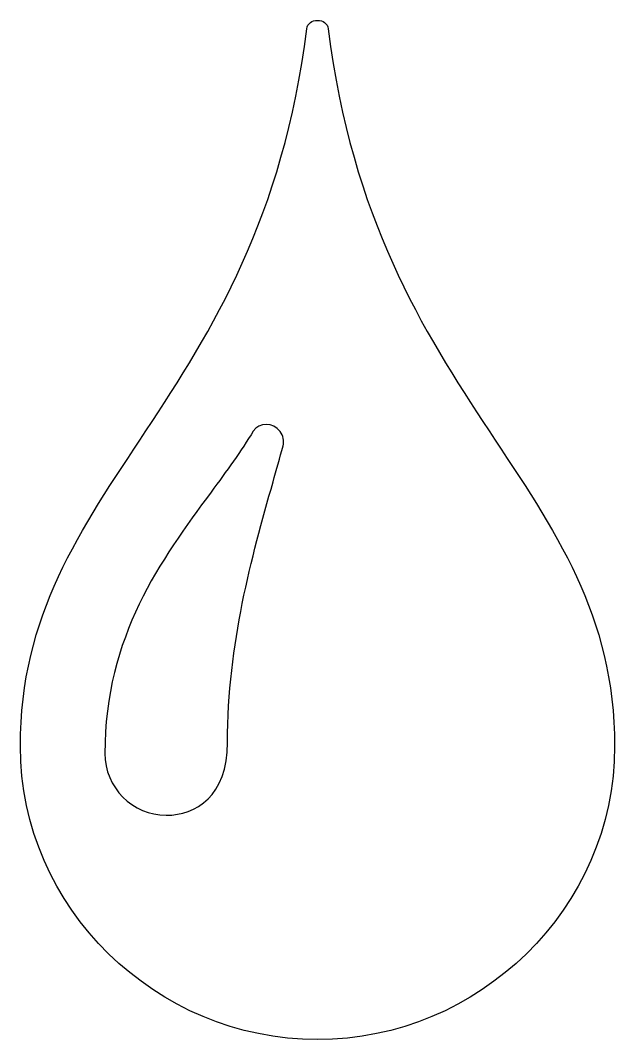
# Model space of a CAD drawing. Header units: centimetres. Extents: x -6.1 to 6.1, y -10.5 to 10.5.
import ezdxf

# ---------------------------------------------------------------- set-up
doc = ezdxf.new("R2010")
doc.units = ezdxf.units.CM
doc.header["$MEASUREMENT"] = 0
doc.layers.add('Layer 1', color=7, linetype='Continuous')

msp = doc.modelspace()

# ---------------------------------------------------------------- linework, layer by layer
at = {"layer": 'Layer 1'}
for points in [[(0.22095, 10.28533), (0.20672, 10.40056), (0.10644, 10.45903), (0.00473, 10.4608), (0.00473, 10.4608), (0.00473, 10.4608), (-0.00503, 10.4608), (-0.00503, 10.4608), (-0.00503, 10.4608), (-0.10668, 10.45903), (-0.20688, 10.40055), (-0.22096, 10.28528), (-0.22096, 10.28528), (-1.1847, 2.53468), (-6.10687, 0.93737), (-6.10687, -4.45021), (-6.10687, -4.45021), (-6.10687, -7.77806), (-3.31139, -10.47673), (-0.00066, -10.47673), (-0.00066, -10.47673), (3.31139, -10.47673), (6.1069, -7.77806), (6.1069, -4.45021), (6.1069, -4.45021), (6.10687, 0.93737), (1.18361, 2.53468), (0.22095, 10.28533), (0.22095, 10.28533), (0.22095, 10.28533), (0.22095, 10.28533), (0.22095, 10.28533)], [(-0.70871, 1.71783), (-0.77385, 1.47825), (-0.84283, 1.23227), (-0.91421, 0.9788), (-0.91421, 0.9788), (-1.35204, -0.57491), (-1.84827, -2.33521), (-1.84827, -4.37248), (-1.84827, -4.37248), (-1.84827, -5.47473), (-2.5001, -5.86759), (-3.10909, -5.86759), (-3.10909, -5.86759), (-3.80455, -5.86759), (-4.36994, -5.29704), (-4.36994, -4.59606), (-4.36994, -4.59606), (-4.36994, -2.18938), (-3.21141, -0.61665), (-2.18789, 0.76993), (-2.18789, 0.76993), (-1.86843, 1.20451), (-1.56601, 1.61453), (-1.31992, 2.02453), (-1.31992, 2.02453), (-1.20705, 2.21074), (-0.90471, 2.20344), (-0.76731, 2.01802), (-0.76731, 2.01802), (-0.70242, 1.92971), (-0.68114, 1.82007), (-0.70871, 1.71783)]]:
    msp.add_open_spline(points, degree=3, knots=[0, 0, 0, 0, 0.11111111, 0.11111111, 0.11111111, 0.11111111, 0.22222222, 0.22222222, 0.22222222, 0.22222222, 0.33333333, 0.33333333, 0.33333333, 0.33333333, 0.44444444, 0.44444444, 0.44444444, 0.44444444, 0.55555556, 0.55555556, 0.55555556, 0.55555556, 0.66666667, 0.66666667, 0.66666667, 0.66666667, 0.77777778, 0.77777778, 0.77777778, 0.77777778, 1, 1, 1, 1], dxfattribs=at)

doc.saveas('drawing.dxf')
